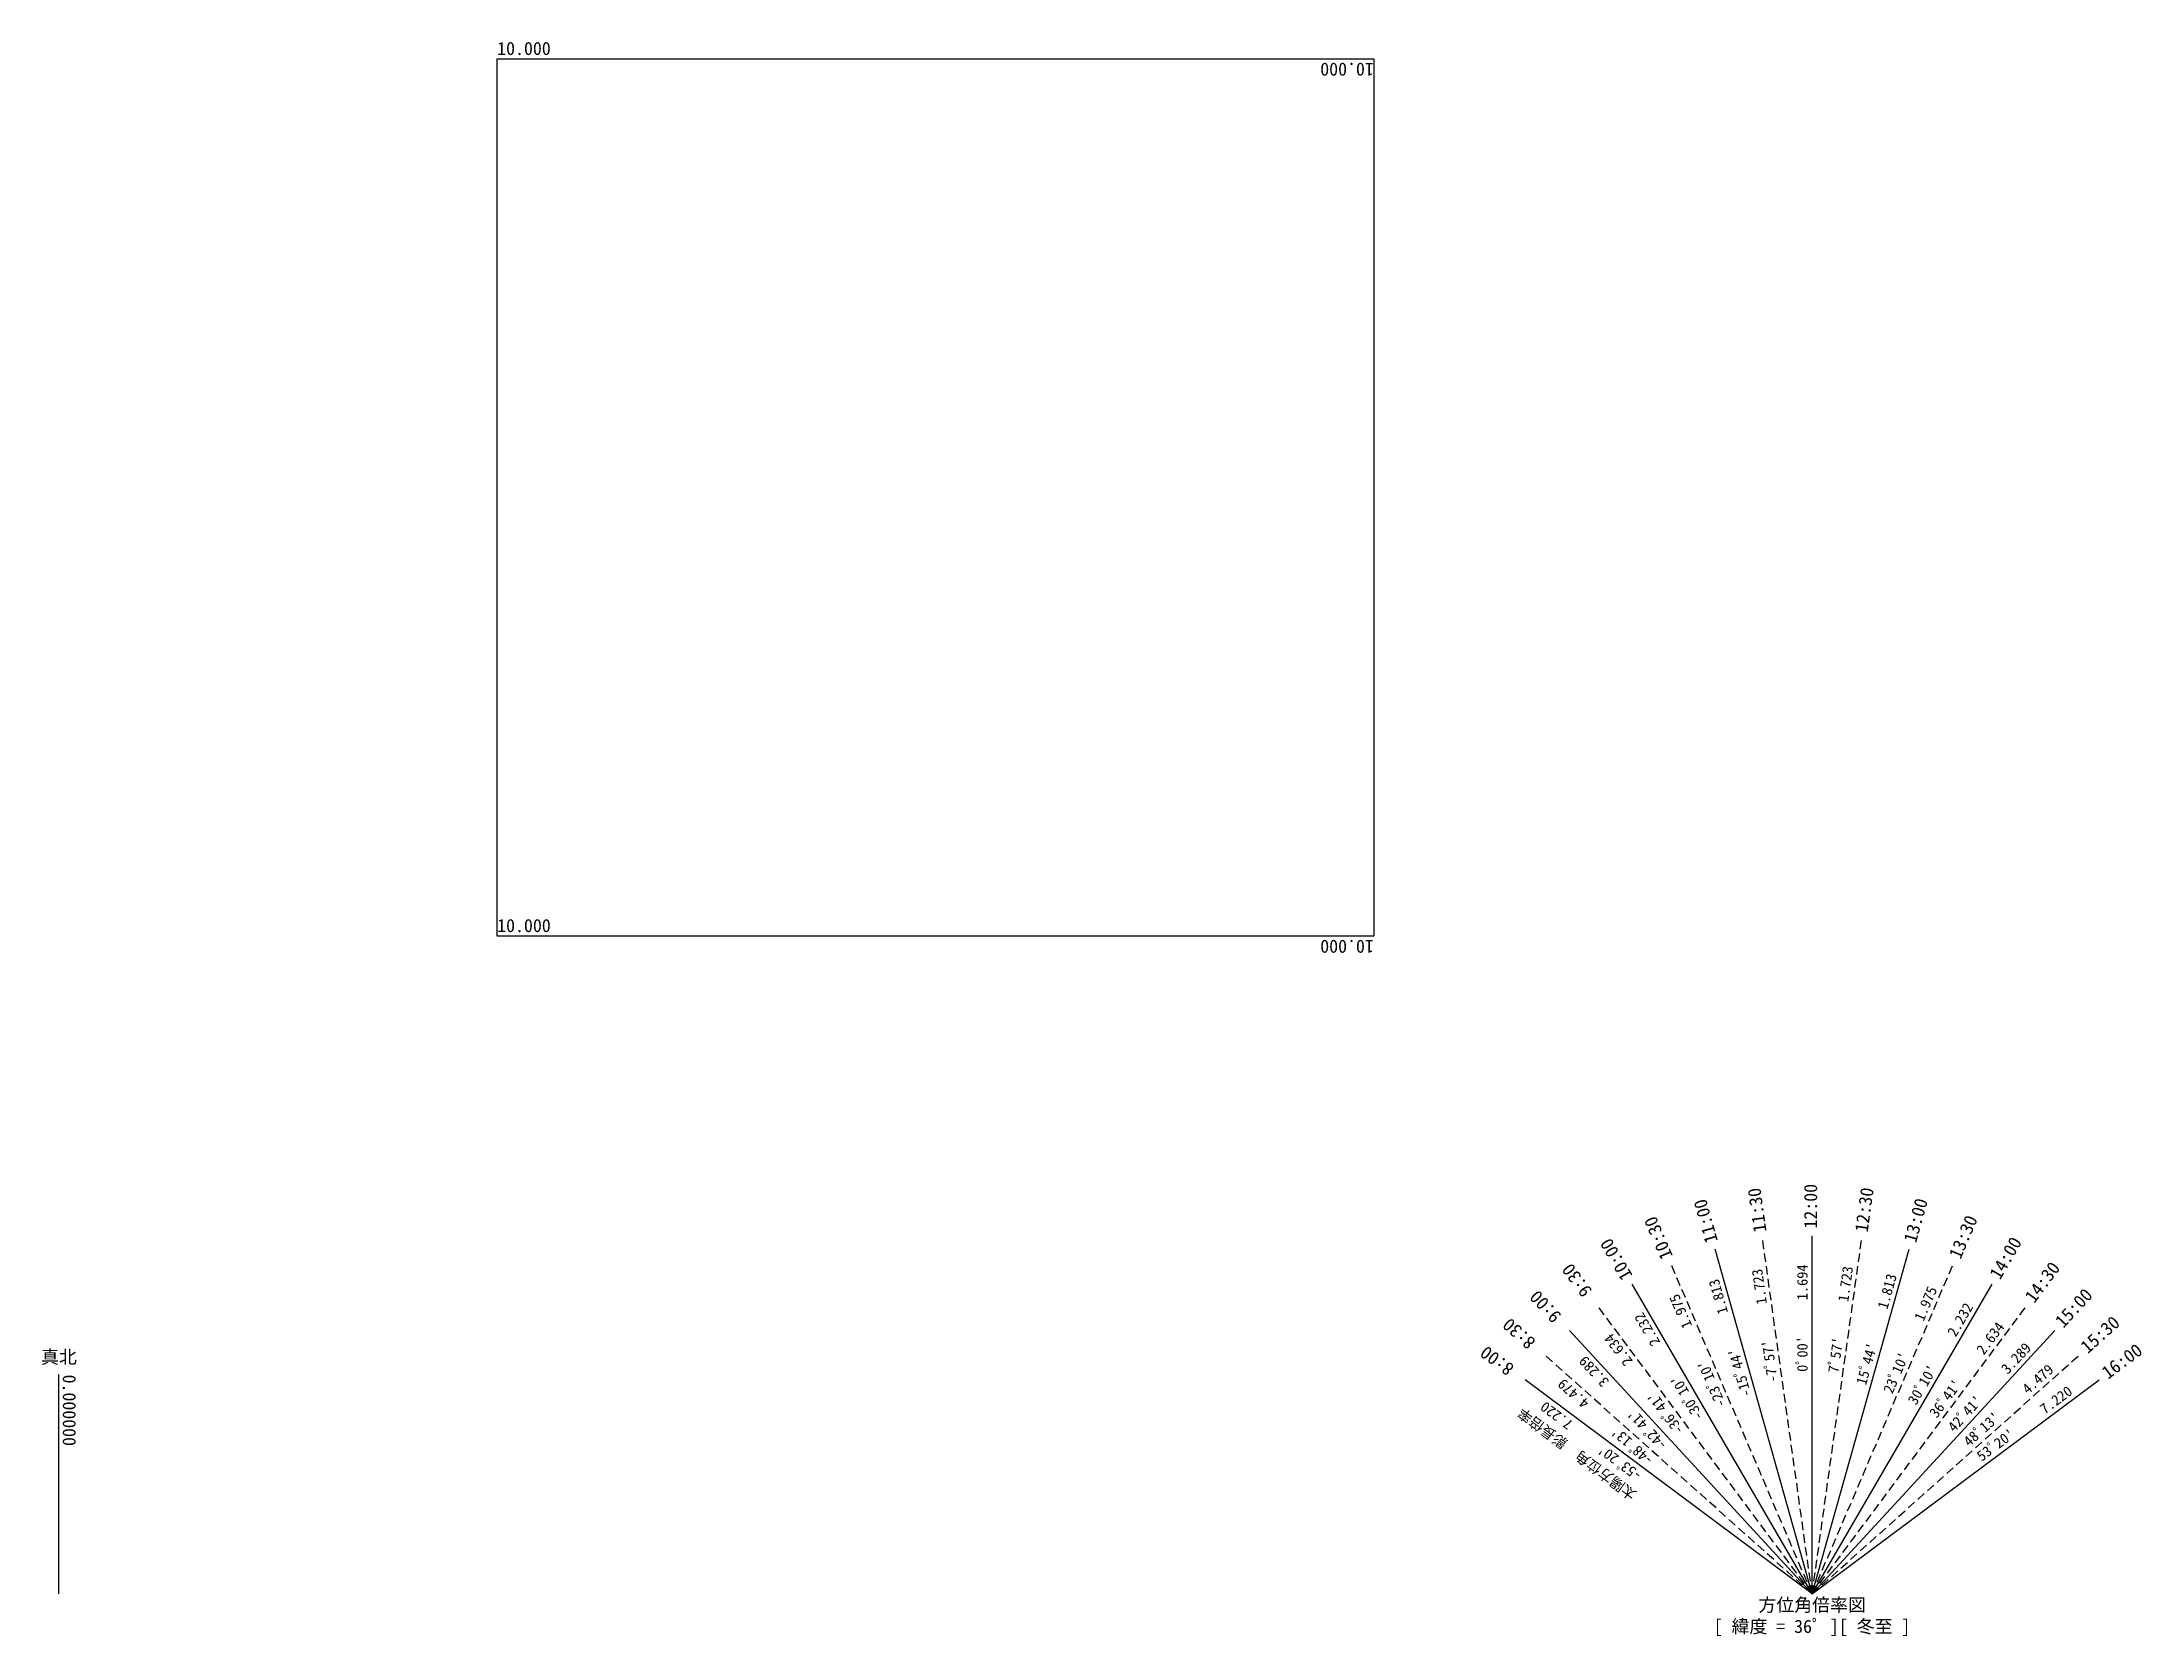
# Model space of a CAD drawing. Units: millimetres at full size, sheet at 1:100. Extents: x -15787 to 13546, y -19384 to 2869.
import ezdxf
from ezdxf.enums import TextEntityAlignment as Align

# ---------------------------------------------------------------- set-up
doc = ezdxf.new("R2010")
doc.units = ezdxf.units.MM
doc.header["$LTSCALE"] = 100
doc.linetypes.add('DASHED1', pattern=[1.8, 1.2, -0.6])
doc.layers.add('0-0', color=7, linetype='Continuous')
doc.styles.add('ＭＳ ゴシック', font='')
doc.styles.get('ＭＳ ゴシック').set_extended_font_data('MS Gothic')

msp = doc.modelspace()

# ---------------------------------------------------------------- linework, layer by layer
at = {"layer": '0-0', "color": 4}
for q in [(7582.9, -13983.3), (8938.8, -13795.9), (10294.6, -13983.3), (6425.6, -14473.4), (11451.9, -14473.4), (5548.6, -15120.7), (12328.9, -15120.7), (4928.4, -15809.9), (12949.2, -15809.9)]:
    msp.add_line((8938.8, -18795.9), q, dxfattribs=at)
at = {"layer": '0-0', "color": 4, "linetype": 'DASHED1'}
for q in [(8246.5, -13844.1), (9631, -13844.1), (6971.1, -14199.4), (10906.4, -14199.4), (5951.9, -14786.1), (11925.6, -14786.1), (5210, -15464.8), (12667.5, -15464.8)]:
    msp.add_line((8938.8, -18795.9), q, dxfattribs=at)
at = {"layer": '0-0'}
msp.add_line((-15551, -18795.9), (-15551, -15734.7), dxfattribs=at)
msp.add_lwpolyline([(-9428.6, 2632.7), (2816.3, 2632.7), (2816.3, -9612.2), (-9428.6, -9612.2)], close=True, dxfattribs=at)

# ---------------------------------------------------------------- texts
at = {"layer": '0-0', "color": 2, "style": 'ＭＳ ゴシック'}
for p in [(-9428.6, 2632.7), (-9428.6, -9612.2)]:
    msp.add_text('10.000', height=183.3, dxfattribs=at).set_placement(p, align=Align.BOTTOM_LEFT)
for p in [(2816.3, 2632.7), (2816.3, -9612.2)]:
    msp.add_text('10.000', height=183.3, rotation=180, dxfattribs=at).set_placement(p, align=Align.BOTTOM_LEFT)
at = {"layer": '0-0', "style": 'ＭＳ ゴシック'}
for s, height, rotation, p in [('11:30', 183.3, 97.958, (8356.5, -13727.7)), ('12:00', 183.3, 90, (9063.8, -13695.9)), ('12:30', 183.3, 82.042, (9768.7, -13762.3)), ('11:00', 183.3, 105.734, (7676.1, -13853.1)), ('13:00', 183.3, 74.266, (10442.1, -13920.9)), ('10:30', 183.3, 113.174, (7046.7, -14058.2)), ('13:30', 183.3, 66.826, (11060.7, -14156.6)), ('10:00', 183.3, 120.174, (6483.4, -14324.1)), ('14:00', 183.3, 59.826, (11610.3, -14449.8)), (' 9:30', 183.3, 126.682, (5992.4, -14631.2)), ('1.723', 146.6, 97.958, (8351.3, -14738.2)), ('1.694', 146.6, 90, (8918.8, -14695.9)), ('1.723', 146.6, 82.042, (9486.6, -14732.6)), ('1.813', 146.6, 74.266, (10031.3, -14844.1)), ('14:30', 183.3, 53.318, (12085.6, -14780.6)), (' 9:00', 183.3, 132.69, (5572.7, -14962.5)), ('1.975', 146.6, 113.174, (7306.9, -15034.6)), ('1.813', 146.6, 105.734, (7807.7, -14855)), ('1.975', 146.6, 66.826, (10533.9, -15018.9)), ('15:00', 183.3, 47.31, (12488.6, -15132)), (' 8:30', 183.3, 138.224, (5218.7, -15304.9)), ('2.232', 146.6, 120.174, (6860.7, -15261.5)), ('2.232', 146.6, 59.826, (10982.3, -15241.4)), ('15:30', 183.3, 41.776, (12825.4, -15491.4)), ('2.634', 146.6, 126.682, (6473.5, -15519.8)), (" 0ﾟ00'", 146.6, 90, (8918.8, -15795.9)), (" 7ﾟ57'", 146.6, 82.042, (9334.3, -15822)), ('2.634', 146.6, 53.318, (11372, -15495.9)), (' 8:00', 183.3, 143.329, (4922.8, -15649.9)), ('3.289', 146.6, 132.69, (6144.2, -15795.8)), ("-15ﾟ44'", 146.6, 105.734, (8133.1, -16010)), ("-7ﾟ57'", 146.6, 97.958, (8503.6, -15827.6)), (" 15ﾟ44'", 146.6, 74.266, (9705.9, -15999.2)), (" 23ﾟ10'", 146.6, 66.826, (10061.6, -16122)), ('3.289', 146.6, 47.31, (11704, -15768.7)), ('16:00', 183.3, 36.671, (13104, -15850.4)), ('4.479', 146.6, 138.224, (5867.9, -16079.3)), ("-30ﾟ10'", 146.6, 120.174, (7463.8, -16298.9)), ("-23ﾟ10'", 146.6, 113.174, (7779.2, -16137.8)), (" 30ﾟ10'", 146.6, 59.826, (10379.1, -16278.8)), (" 36ﾟ41'", 146.6, 53.318, (10655.1, -16458.3)), ('4.479', 146.6, 41.776, (11983, -16049.5)), ('7.220', 146.6, 143.329, (5638.3, -16363.4)), ("-36ﾟ41'", 146.6, 126.682, (7190.4, -16482.2)), (" 42ﾟ41'", 146.6, 47.31, (10890.4, -16650.8)), ('7.220', 146.6, 36.671, (12215.4, -16331.3)), (' 影長倍率 ', 146.6, 143.329, (5643.4, -16691.4)), ("-42ﾟ41'", 146.6, 132.69, (6957.8, -16677.9)), (" 48ﾟ13'", 146.6, 41.776, (11088.1, -16848.9)), ("-48ﾟ13'", 146.6, 138.224, (6762.8, -16878.8)), (" 53ﾟ20'", 146.6, 36.671, (11252.9, -17048)), ('太陽方位角', 146.6, 143.329, (6525.7, -17348.3)), ("-53ﾟ20'", 146.6, 143.329, (6600.8, -17080))]:
    msp.add_text(s, height=height, rotation=rotation, dxfattribs=at).set_placement(p, align=Align.BOTTOM_LEFT)
at = {"layer": '0-0', "color": 6, "style": 'ＭＳ ゴシック'}
msp.add_text('真北', height=183.3, dxfattribs=at).set_placement((-15801, -15634.7), align=Align.BOTTOM_LEFT)
msp.add_text('0.000000', height=183.3, rotation=270, dxfattribs=at).set_placement((-15551, -15734.7), align=Align.BOTTOM_LEFT)
at = {"layer": '0-0', "style": 'ＭＳ ゴシック'}
for s, p in [('方位角倍率図', (8188.8, -19095.9)), ('[ 緯度 = 36ﾟ ][ 冬至 ]', (7563.8, -19395.9))]:
    msp.add_text(s, height=183.3, dxfattribs=at).set_placement(p, align=Align.BOTTOM_LEFT)

doc.saveas('drawing.dxf')
